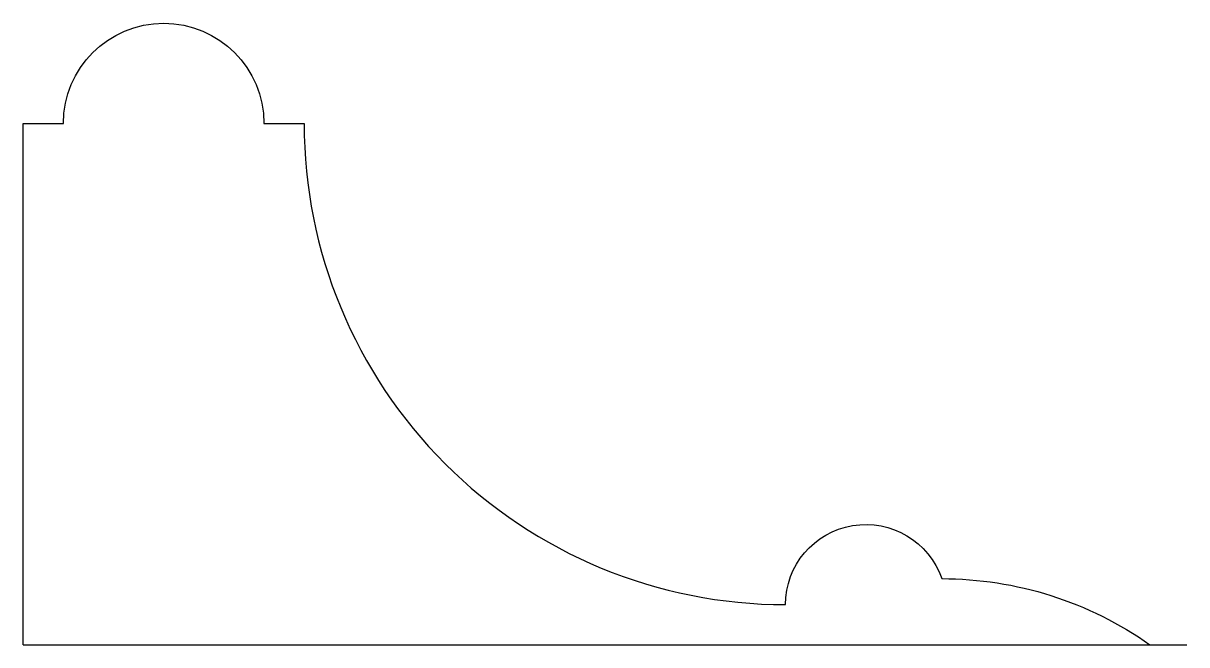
# Model space of a CAD drawing. Header units: millimetres. Extents: x 100 to 245, y 100 to 178.
import ezdxf

# ---------------------------------------------------------------- set-up
doc = ezdxf.new("R2010")
doc.units = ezdxf.units.MM
doc.layers.add('Слой1', color=20, linetype='Continuous')

msp = doc.modelspace()

# ---------------------------------------------------------------- linework, layer by layer
msp.add_lwpolyline([(100, 165), (105, 165, -1), (130, 165), (135, 165, 0.414214), (195, 105, -0.847127), (214.46, 108.24, -0.154954), (240.42, 100)], format="xyb")
at = {"layer": 'Слой1'}
for q in [(100, 165), (245, 100)]:
    msp.add_line((100, 100), q, dxfattribs=at)

doc.saveas('drawing.dxf')
